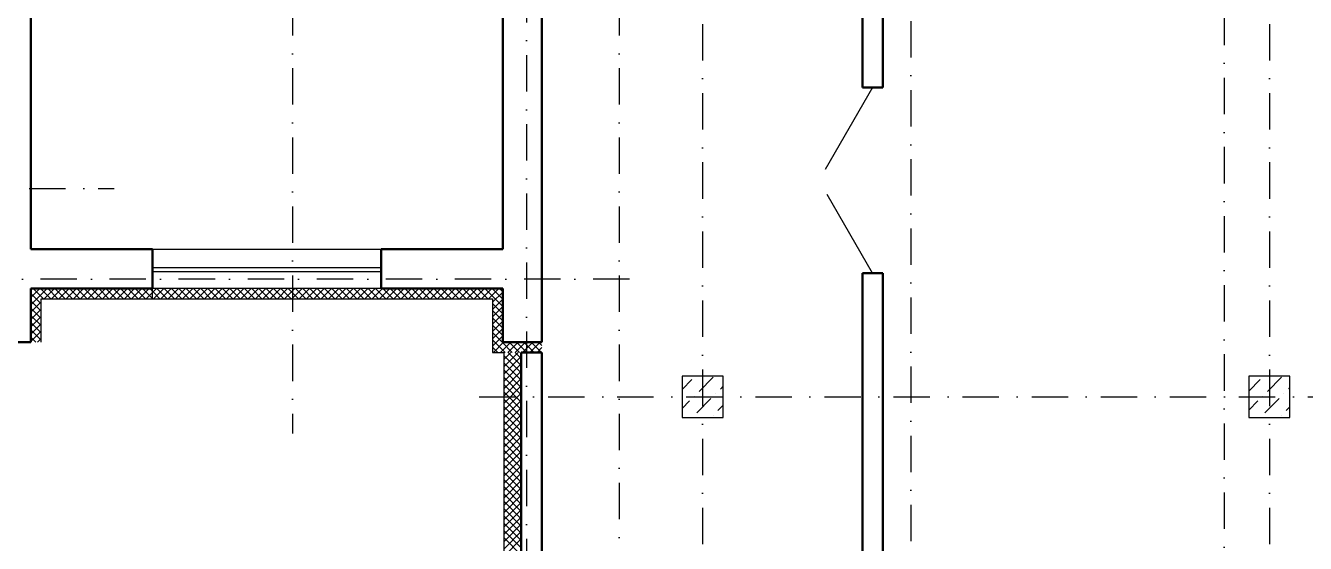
# Model space of a CAD drawing. Extents: x -1560602 to 321118, y -2308202 to -430103.
# Drawn here: x -1503020 to -1490599, y -2121637 to -2116615 of the extents above; entities that cross this region are included whole.
import ezdxf

# ---------------------------------------------------------------- set-up
doc = ezdxf.new("R2010")
doc.units = 0
doc.header["$MEASUREMENT"] = 0
doc.linetypes.add('Dot & Dashed', pattern=[670.277762, 352.777767, -176.388884, 0, -141.111112])
doc.linetypes.add('Штрихпунктирная', pattern=[0.670278, 0.352778, -0.176389, 0, -0.141111])
for name, color, linetype in [('Колонна', 7, 'CONTINUOUS'), ('колонна нижнего ряда', 1, 'CONTINUOUS'), ('Оси', 253, 'Dot & Dashed'), ('отделка', 240, 'CONTINUOUS'), ('Утеплитель', 6, 'CONTINUOUS')]:
    doc.layers.add(name, color=color, linetype=linetype)
doc.layers.add('стены', color=5, linetype='CONTINUOUS', lineweight=50)

msp = doc.modelspace()

# ---------------------------------------------------------------- linework, layer by layer
at = {"layer": 'Колонна', "color": 0, "linetype": 'Continuous'}
for p, q in [((-1496249.3, -2120014.8), (-1496649.3, -2120014.8)), ((-1496649.3, -2120014.8), (-1496649.3, -2120414.8)), ((-1496249.3, -2120414.8), (-1496249.3, -2120014.8)), ((-1490749.3, -2120014.8), (-1491149.3, -2120014.8)), ((-1491149.3, -2120014.8), (-1491149.3, -2120414.8)), ((-1490749.3, -2120414.8), (-1490749.3, -2120014.8)), ((-1496649.3, -2120414.8), (-1496249.3, -2120414.8)), ((-1496649.3, -2120414.8), (-1496249.3, -2120414.8)), ((-1491149.3, -2120414.8), (-1490749.3, -2120414.8))]:
    msp.add_line(p, q, dxfattribs=at)
at = {"layer": 'колонна нижнего ряда', "color": 0, "ltscale": 100}
for p, q in [((-1496649.3, -2120145), (-1496552.9, -2120048.6)), ((-1496483.9, -2120163.5), (-1496346, -2120025.6)), ((-1491149.3, -2120160.4), (-1491037.4, -2120048.6)), ((-1490968.5, -2120163.5), (-1490830.6, -2120025.6)), ((-1496323.1, -2120186.5), (-1496323.1, -2120186.5)), ((-1496277.1, -2120140.5), (-1496249.3, -2120112.7)), ((-1490807.6, -2120186.5), (-1490807.6, -2120186.5)), ((-1490761.7, -2120140.5), (-1490749.3, -2120128.1)), ((-1496649.3, -2120328.9), (-1496575.9, -2120255.4)), ((-1496529.9, -2120209.4), (-1496529.9, -2120209.4)), ((-1496506.9, -2120370.3), (-1496369, -2120232.4)), ((-1496300.1, -2120347.3), (-1496249.3, -2120296.6)), ((-1491149.3, -2120344.3), (-1491060.4, -2120255.4)), ((-1491014.5, -2120209.4), (-1491014.5, -2120209.4)), ((-1490991.5, -2120370.3), (-1490853.6, -2120232.4)), ((-1496346, -2120393.3), (-1496346, -2120393.3)), ((-1490830.6, -2120393.3), (-1490830.6, -2120393.3)), ((-1490784.7, -2120347.3), (-1490749.3, -2120312))]:
    msp.add_line(p, q, dxfattribs=at)
at = {"layer": 'Оси', "color": 0, "linetype": 'Штрихпунктирная', "lineweight": -3, "ltscale": 1000}
for p, q in [((-1500429.3, -2075464.8), (-1500429.3, -2120572.2)), ((-1497259.3, -2075464.8), (-1497259.3, -2128922.6)), ((-1491389.3, -2086954.8), (-1491389.3, -2129560.8)), ((-1494429.3, -2104503.8), (-1494429.3, -2132549.8)), ((-1498159.3, -2105504.8), (-1498159.3, -2128885.1)), ((-1496449.3, -2107214.8), (-1496449.3, -2132549.8)), ((-1490949.3, -2107214.8), (-1490949.3, -2129570.3)), ((-1556614.6, -2118194.8), (-1502159.3, -2118194.8)), ((-1497159.3, -2119074.8), (-1556614.5, -2119074.8)), ((-1498618.9, -2120214.8), (-1479114.3, -2120214.8))]:
    msp.add_line(p, q, dxfattribs=at)
at = {"layer": 'отделка', "color": 0, "ltscale": 100}
for p, q in [((-1494799.3, -2117214.8), (-1495259.3, -2118011.5)), ((-1494799.3, -2119014.8), (-1495239.3, -2118252.7)), ((-1501789.3, -2118784.8), (-1499569.3, -2118784.8)), ((-1501789.3, -2118960.1), (-1499569.3, -2118960.1)), ((-1501789.3, -2119000.1), (-1499569.3, -2119000.1)), ((-1499569.3, -2119164.8), (-1501789.3, -2119164.8))]:
    msp.add_line(p, q, dxfattribs=at)
at = {"layer": 'стены', "color": 0, "linetype": 'Continuous'}
for p, q in [((-1494899.3, -2106654.8), (-1494899.3, -2117214.8)), ((-1494699.3, -2117214.8), (-1494699.3, -2106654.8)), ((-1498009.3, -2118784.8), (-1498009.3, -2112384.5)), ((-1502969.3, -2117874.8), (-1502969.3, -2114194.5)), ((-1498389.3, -2114194.5), (-1498389.3, -2118784.8)), ((-1494899.3, -2117214.8), (-1494699.3, -2117214.8)), ((-1502969.3, -2117874.8), (-1502969.3, -2118384.8)), ((-1502969.3, -2118784.8), (-1502969.3, -2118384.8)), ((-1501789.3, -2118784.8), (-1502969.3, -2118784.8)), ((-1501789.3, -2119094.8), (-1501789.3, -2118784.8)), ((-1499569.3, -2119094.8), (-1499569.3, -2118784.8)), ((-1498389.3, -2118784.8), (-1499569.3, -2118784.8)), ((-1498009.3, -2119684.8), (-1498009.3, -2118784.8)), ((-1502969.3, -2119164.8), (-1502969.3, -2119684.8)), ((-1502969.3, -2119164.8), (-1501789.3, -2119164.8)), ((-1501789.3, -2119164.8), (-1501789.3, -2119094.8)), ((-1499569.3, -2119164.8), (-1499569.3, -2119094.8)), ((-1499569.3, -2119164.8), (-1499569.3, -2119094.8)), ((-1499569.3, -2119164.8), (-1498389.3, -2119164.8)), ((-1498389.3, -2119164.8), (-1498389.3, -2119684.8)), ((-1503349.3, -2119684.8), (-1502969.3, -2119684.8)), ((-1498389.3, -2119684.8), (-1498009.3, -2119684.8))]:
    msp.add_line(p, q, dxfattribs=at)
at = {"layer": 'стены', "color": 0, "ltscale": 100}
for p, q in [((-1494899.3, -2119014.8), (-1494699.3, -2119014.8)), ((-1494899.3, -2123314.8), (-1494899.3, -2119014.8)), ((-1494699.3, -2123314.8), (-1494699.3, -2119014.8)), ((-1498209.3, -2119784.8), (-1498209.3, -2123314.8)), ((-1498009.3, -2119784.8), (-1498209.3, -2119784.8)), ((-1498009.3, -2120214.8), (-1498009.3, -2119784.8)), ((-1498009.3, -2123314.8), (-1498009.3, -2120214.8))]:
    msp.add_line(p, q, dxfattribs=at)
at = {"layer": 'Утеплитель', "color": 0, "linetype": 'Continuous'}
for p, q in [((-1502969.3, -2119182.8), (-1502968.9, -2119182.4)), ((-1502968.9, -2119182.4), (-1502951.3, -2119164.8)), ((-1502869.3, -2119242.5), (-1502947, -2119164.8)), ((-1502930.2, -2119214.4), (-1502880.6, -2119164.8)), ((-1502869.3, -2119171.7), (-1502876.3, -2119164.8)), ((-1502869.3, -2119224.2), (-1502809.9, -2119164.8)), ((-1502776.3, -2119264.8), (-1502869.3, -2119171.7)), ((-1502839.2, -2119264.8), (-1502739.2, -2119164.8)), ((-1502705.5, -2119264.8), (-1502805.5, -2119164.8)), ((-1502768.5, -2119264.8), (-1502668.5, -2119164.8)), ((-1502634.8, -2119264.8), (-1502734.8, -2119164.8)), ((-1502697.8, -2119264.8), (-1502597.8, -2119164.8)), ((-1502564.1, -2119264.8), (-1502664.1, -2119164.8)), ((-1502627.1, -2119264.8), (-1502527.1, -2119164.8)), ((-1502493.4, -2119264.8), (-1502593.4, -2119164.8)), ((-1502556.4, -2119264.8), (-1502456.4, -2119164.8)), ((-1502422.7, -2119264.8), (-1502522.7, -2119164.8)), ((-1502485.6, -2119264.8), (-1502385.6, -2119164.8)), ((-1502352, -2119264.8), (-1502452, -2119164.8)), ((-1502414.9, -2119264.8), (-1502314.9, -2119164.8)), ((-1502281.3, -2119264.8), (-1502381.3, -2119164.8)), ((-1502344.2, -2119264.8), (-1502244.2, -2119164.8)), ((-1502210.6, -2119264.8), (-1502310.6, -2119164.8)), ((-1502273.5, -2119264.8), (-1502173.5, -2119164.8)), ((-1502139.9, -2119264.8), (-1502239.9, -2119164.8)), ((-1502202.8, -2119264.8), (-1502102.8, -2119164.8)), ((-1502069.2, -2119264.8), (-1502169.2, -2119164.8)), ((-1502132.1, -2119264.8), (-1502032.1, -2119164.8)), ((-1501998.4, -2119264.8), (-1502098.4, -2119164.8)), ((-1502061.4, -2119264.8), (-1501961.4, -2119164.8)), ((-1501927.7, -2119264.8), (-1502027.7, -2119164.8)), ((-1501990.7, -2119264.8), (-1501890.7, -2119164.8)), ((-1501857, -2119264.8), (-1501957, -2119164.8)), ((-1501920, -2119264.8), (-1501820, -2119164.8)), ((-1501789.3, -2119261.8), (-1501886.3, -2119164.8)), ((-1501789.3, -2119191.1), (-1501815.6, -2119164.8)), ((-1501789.3, -2119264.8), (-1501789.3, -2119164.8)), ((-1501789.3, -2119264.8), (-1501789.3, -2119164.8)), ((-1501789.3, -2119204.9), (-1501749.3, -2119164.8)), ((-1501715.6, -2119264.8), (-1501789.3, -2119191.1)), ((-1501778.5, -2119264.8), (-1501678.5, -2119164.8)), ((-1501644.9, -2119264.8), (-1501744.9, -2119164.8)), ((-1501707.8, -2119264.8), (-1501607.8, -2119164.8)), ((-1501574.2, -2119264.8), (-1501674.2, -2119164.8)), ((-1501637.1, -2119264.8), (-1501537.1, -2119164.8)), ((-1501503.5, -2119264.8), (-1501603.5, -2119164.8)), ((-1501566.4, -2119264.8), (-1501466.4, -2119164.8)), ((-1501432.8, -2119264.8), (-1501532.8, -2119164.8)), ((-1501495.7, -2119264.8), (-1501395.7, -2119164.8)), ((-1501362, -2119264.8), (-1501462, -2119164.8)), ((-1501425, -2119264.8), (-1501325, -2119164.8)), ((-1501291.3, -2119264.8), (-1501391.3, -2119164.8)), ((-1501354.3, -2119264.8), (-1501254.3, -2119164.8)), ((-1501220.6, -2119264.8), (-1501320.6, -2119164.8)), ((-1501283.6, -2119264.8), (-1501183.6, -2119164.8)), ((-1501149.9, -2119264.8), (-1501249.9, -2119164.8)), ((-1501212.9, -2119264.8), (-1501112.9, -2119164.8)), ((-1501079.2, -2119264.8), (-1501179.2, -2119164.8)), ((-1501142.1, -2119264.8), (-1501042.1, -2119164.8)), ((-1501008.5, -2119264.8), (-1501108.5, -2119164.8)), ((-1501071.4, -2119264.8), (-1500971.4, -2119164.8)), ((-1500937.8, -2119264.8), (-1501037.8, -2119164.8)), ((-1501000.7, -2119264.8), (-1500900.7, -2119164.8)), ((-1500867.1, -2119264.8), (-1500967.1, -2119164.8)), ((-1500930, -2119264.8), (-1500830, -2119164.8)), ((-1500796.4, -2119264.8), (-1500896.4, -2119164.8)), ((-1500859.3, -2119264.8), (-1500759.3, -2119164.8)), ((-1500725.6, -2119264.8), (-1500825.6, -2119164.8)), ((-1500788.6, -2119264.8), (-1500688.6, -2119164.8)), ((-1500654.9, -2119264.8), (-1500754.9, -2119164.8)), ((-1500717.9, -2119264.8), (-1500617.9, -2119164.8)), ((-1500584.2, -2119264.8), (-1500684.2, -2119164.8)), ((-1500647.2, -2119264.8), (-1500547.2, -2119164.8)), ((-1500513.5, -2119264.8), (-1500613.5, -2119164.8)), ((-1500576.5, -2119264.8), (-1500476.5, -2119164.8)), ((-1500442.8, -2119264.8), (-1500542.8, -2119164.8)), ((-1500505.7, -2119264.8), (-1500405.7, -2119164.8)), ((-1500372.1, -2119264.8), (-1500472.1, -2119164.8)), ((-1500435, -2119264.8), (-1500335, -2119164.8)), ((-1500301.4, -2119264.8), (-1500401.4, -2119164.8)), ((-1500364.3, -2119264.8), (-1500264.3, -2119164.8)), ((-1500230.7, -2119264.8), (-1500330.7, -2119164.8)), ((-1500293.6, -2119264.8), (-1500193.6, -2119164.8)), ((-1500160, -2119264.8), (-1500260, -2119164.8)), ((-1500222.9, -2119264.8), (-1500122.9, -2119164.8)), ((-1500089.3, -2119264.8), (-1500189.3, -2119164.8)), ((-1500152.2, -2119264.8), (-1500052.2, -2119164.8)), ((-1500018.5, -2119264.8), (-1500118.5, -2119164.8)), ((-1500081.5, -2119264.8), (-1499981.5, -2119164.8)), ((-1499947.8, -2119264.8), (-1500047.8, -2119164.8)), ((-1500010.8, -2119264.8), (-1499910.8, -2119164.8)), ((-1499877.1, -2119264.8), (-1499977.1, -2119164.8)), ((-1499940.1, -2119264.8), (-1499840.1, -2119164.8)), ((-1499806.4, -2119264.8), (-1499906.4, -2119164.8)), ((-1499869.4, -2119264.8), (-1499769.4, -2119164.8)), ((-1499735.7, -2119264.8), (-1499835.7, -2119164.8)), ((-1499798.6, -2119264.8), (-1499698.6, -2119164.8)), ((-1499665, -2119264.8), (-1499765, -2119164.8)), ((-1499727.9, -2119264.8), (-1499627.9, -2119164.8)), ((-1499594.3, -2119264.8), (-1499694.3, -2119164.8)), ((-1499657.2, -2119264.8), (-1499557.2, -2119164.8)), ((-1499523.6, -2119264.8), (-1499623.6, -2119164.8)), ((-1499586.5, -2119264.8), (-1499486.5, -2119164.8)), ((-1499452.9, -2119264.8), (-1499552.9, -2119164.8)), ((-1499515.8, -2119264.8), (-1499415.8, -2119164.8)), ((-1499382.1, -2119264.8), (-1499482.1, -2119164.8)), ((-1499445.1, -2119264.8), (-1499345.1, -2119164.8)), ((-1499311.4, -2119264.8), (-1499411.4, -2119164.8)), ((-1499374.4, -2119264.8), (-1499274.4, -2119164.8)), ((-1499240.7, -2119264.8), (-1499340.7, -2119164.8)), ((-1499303.7, -2119264.8), (-1499203.7, -2119164.8)), ((-1499170, -2119264.8), (-1499270, -2119164.8)), ((-1499233, -2119264.8), (-1499133, -2119164.8)), ((-1499099.3, -2119264.8), (-1499199.3, -2119164.8)), ((-1499162.2, -2119264.8), (-1499062.2, -2119164.8)), ((-1499028.6, -2119264.8), (-1499128.6, -2119164.8)), ((-1499091.5, -2119264.8), (-1498991.5, -2119164.8)), ((-1498957.9, -2119264.8), (-1499057.9, -2119164.8)), ((-1499020.8, -2119264.8), (-1498920.8, -2119164.8)), ((-1498887.2, -2119264.8), (-1498987.2, -2119164.8)), ((-1498950.1, -2119264.8), (-1498850.1, -2119164.8)), ((-1498816.5, -2119264.8), (-1498916.5, -2119164.8)), ((-1498879.4, -2119264.8), (-1498779.4, -2119164.8)), ((-1498745.7, -2119264.8), (-1498845.7, -2119164.8)), ((-1498808.7, -2119264.8), (-1498708.7, -2119164.8)), ((-1498675, -2119264.8), (-1498775, -2119164.8)), ((-1498738, -2119264.8), (-1498638, -2119164.8)), ((-1498604.3, -2119264.8), (-1498704.3, -2119164.8)), ((-1498667.3, -2119264.8), (-1498567.3, -2119164.8)), ((-1498533.6, -2119264.8), (-1498633.6, -2119164.8)), ((-1498596.6, -2119264.8), (-1498496.6, -2119164.8)), ((-1498476.1, -2119251.6), (-1498562.9, -2119164.8)), ((-1498525.9, -2119264.8), (-1498425.9, -2119164.8)), ((-1498440.8, -2119216.2), (-1498492.2, -2119164.8)), ((-1498405.4, -2119180.9), (-1498421.5, -2119164.8)), ((-1498389.3, -2119197), (-1498405.4, -2119180.9)), ((-1502917.7, -2119264.8), (-1502969.3, -2119213.2)), ((-1502969.3, -2119253.5), (-1502930.2, -2119214.4)), ((-1502969.3, -2119324.2), (-1502909.9, -2119264.8)), ((-1502869.3, -2119383.9), (-1502969.3, -2119283.9)), ((-1502969.3, -2119394.9), (-1502869.3, -2119294.9)), ((-1502869.3, -2119313.2), (-1502917.7, -2119264.8)), ((-1502909.9, -2119264.8), (-1502891.5, -2119246.4)), ((-1502891.5, -2119246.4), (-1502869.3, -2119224.2)), ((-1502847, -2119264.8), (-1502869.3, -2119242.5)), ((-1502869.3, -2119684.8), (-1502869.3, -2119264.8)), ((-1502869.3, -2119264.8), (-1501789.3, -2119264.8)), ((-1501849.3, -2119264.8), (-1501789.3, -2119204.9)), ((-1501786.3, -2119264.8), (-1501789.3, -2119261.8)), ((-1501789.3, -2119264.8), (-1498489.3, -2119264.8)), ((-1498489.3, -2119299), (-1498389.3, -2119199)), ((-1498489.3, -2119264.8), (-1498489.3, -2119784.8)), ((-1498489.3, -2119369.7), (-1498389.3, -2119269.7)), ((-1498389.3, -2119409.1), (-1498489.3, -2119309.1)), ((-1498389.3, -2119338.4), (-1498476.1, -2119251.6)), ((-1498389.3, -2119267.7), (-1498440.8, -2119216.2)), ((-1502869.3, -2119454.6), (-1502969.3, -2119354.6)), ((-1502969.3, -2119465.6), (-1502869.3, -2119365.6)), ((-1502869.3, -2119525.3), (-1502969.3, -2119425.3)), ((-1502969.3, -2119536.3), (-1502869.3, -2119436.3)), ((-1498489.3, -2119440.4), (-1498389.3, -2119340.4)), ((-1498389.3, -2119479.8), (-1498489.3, -2119379.8)), ((-1498489.3, -2119511.1), (-1498389.3, -2119411.1)), ((-1502869.3, -2119596), (-1502969.3, -2119496)), ((-1502969.3, -2119607), (-1502869.3, -2119507)), ((-1498389.3, -2119550.5), (-1498489.3, -2119450.5)), ((-1498489.3, -2119581.8), (-1498389.3, -2119481.8)), ((-1498389.3, -2119621.2), (-1498489.3, -2119521.2)), ((-1498489.3, -2119652.5), (-1498389.3, -2119552.5)), ((-1502869.3, -2119666.7), (-1502969.3, -2119566.7)), ((-1502969.3, -2119677.8), (-1502869.3, -2119577.8)), ((-1502921.9, -2119684.8), (-1502969.3, -2119637.4)), ((-1502905.6, -2119684.8), (-1502869.3, -2119648.5)), ((-1498392.9, -2119688.4), (-1498489.3, -2119591.9)), ((-1498489.3, -2119723.2), (-1498389.3, -2119623.2)), ((-1498428.2, -2119723.7), (-1498489.3, -2119662.7)), ((-1498480.2, -2119784.8), (-1498380.2, -2119684.8)), ((-1498409.5, -2119784.8), (-1498309.5, -2119684.8)), ((-1498296.5, -2119784.8), (-1498392.9, -2119688.4)), ((-1498338.7, -2119784.8), (-1498238.7, -2119684.8)), ((-1498225.7, -2119784.8), (-1498325.7, -2119684.8)), ((-1498268, -2119784.8), (-1498168, -2119684.8)), ((-1498155, -2119784.8), (-1498255, -2119684.8)), ((-1498197.3, -2119784.8), (-1498097.3, -2119684.8)), ((-1498084.3, -2119784.8), (-1498184.3, -2119684.8)), ((-1498126.6, -2119784.8), (-1498026.6, -2119684.8)), ((-1498013.6, -2119784.8), (-1498113.6, -2119684.8)), ((-1498009.3, -2119718.4), (-1498042.9, -2119684.8)), ((-1498463.6, -2119759.1), (-1498489.3, -2119733.4)), ((-1498489.3, -2119784.8), (-1498379.3, -2119784.8)), ((-1498437.9, -2119784.8), (-1498463.6, -2119759.1)), ((-1498367.2, -2119784.8), (-1498428.2, -2119723.7)), ((-1498379.3, -2119784.8), (-1498379.3, -2128174.8)), ((-1498379.3, -2119854.7), (-1498309.5, -2119784.8)), ((-1498379.3, -2119925.4), (-1498238.7, -2119784.8)), ((-1498209.3, -2119984.1), (-1498379.3, -2119814.1)), ((-1498209.3, -2119913.4), (-1498337.9, -2119784.8)), ((-1498209.3, -2119842.7), (-1498267.2, -2119784.8)), ((-1498055.9, -2119784.8), (-1498009.3, -2119738.2)), ((-1498379.3, -2119996.1), (-1498209.3, -2119826.1)), ((-1498209.3, -2120054.8), (-1498379.3, -2119884.8)), ((-1498379.3, -2120066.8), (-1498209.3, -2119896.8)), ((-1498209.3, -2120125.5), (-1498379.3, -2119955.5)), ((-1498379.3, -2120137.5), (-1498209.3, -2119967.5)), ((-1498209.3, -2120196.2), (-1498379.3, -2120026.2)), ((-1498379.3, -2120208.2), (-1498209.3, -2120038.2)), ((-1498209.3, -2120266.9), (-1498379.3, -2120096.9)), ((-1498379.3, -2120278.9), (-1498209.3, -2120108.9)), ((-1498209.3, -2120337.6), (-1498379.3, -2120167.6)), ((-1498379.3, -2120349.6), (-1498209.3, -2120179.6)), ((-1498209.3, -2120408.3), (-1498379.3, -2120238.3)), ((-1498379.3, -2120420.3), (-1498209.3, -2120250.3)), ((-1498209.3, -2120479.1), (-1498379.3, -2120309.1)), ((-1498379.3, -2120491.1), (-1498209.3, -2120321.1)), ((-1498209.3, -2120549.8), (-1498379.3, -2120379.8)), ((-1498379.3, -2120561.8), (-1498209.3, -2120391.8)), ((-1498209.3, -2120620.5), (-1498379.3, -2120450.5)), ((-1498379.3, -2120632.5), (-1498209.3, -2120462.5)), ((-1498209.3, -2120691.2), (-1498379.3, -2120521.2)), ((-1498379.3, -2120703.2), (-1498209.3, -2120533.2)), ((-1498209.3, -2120761.9), (-1498379.3, -2120591.9)), ((-1498379.3, -2120773.9), (-1498209.3, -2120603.9)), ((-1498209.3, -2120832.6), (-1498379.3, -2120662.6)), ((-1498379.3, -2120844.6), (-1498209.3, -2120674.6)), ((-1498209.3, -2120903.3), (-1498379.3, -2120733.3)), ((-1498379.3, -2120915.3), (-1498209.3, -2120745.3)), ((-1498209.3, -2120974), (-1498379.3, -2120804)), ((-1498379.3, -2120986), (-1498209.3, -2120816)), ((-1498209.3, -2121044.7), (-1498379.3, -2120874.7)), ((-1498379.3, -2121056.7), (-1498209.3, -2120886.7)), ((-1498209.3, -2121115.4), (-1498379.3, -2120945.4)), ((-1498379.3, -2121127.5), (-1498209.3, -2120957.5)), ((-1498209.3, -2121186.2), (-1498379.3, -2121016.2)), ((-1498379.3, -2121198.2), (-1498209.3, -2121028.2)), ((-1498209.3, -2121256.9), (-1498379.3, -2121086.9)), ((-1498379.3, -2121268.9), (-1498209.3, -2121098.9)), ((-1498209.3, -2121327.6), (-1498379.3, -2121157.6)), ((-1498379.3, -2121339.6), (-1498209.3, -2121169.6)), ((-1498209.3, -2121398.3), (-1498379.3, -2121228.3)), ((-1498379.3, -2121410.3), (-1498209.3, -2121240.3)), ((-1498209.3, -2121469), (-1498379.3, -2121299)), ((-1498379.3, -2121481), (-1498209.3, -2121311)), ((-1498209.3, -2121539.7), (-1498379.3, -2121369.7)), ((-1498379.3, -2121551.7), (-1498209.3, -2121381.7)), ((-1498209.3, -2121610.4), (-1498379.3, -2121440.4)), ((-1498379.3, -2121622.4), (-1498209.3, -2121452.4)), ((-1498209.3, -2121681.1), (-1498379.3, -2121511.1)), ((-1498379.3, -2121693.1), (-1498209.3, -2121523.1)), ((-1498209.3, -2121751.8), (-1498379.3, -2121581.8)), ((-1498379.3, -2121763.8), (-1498209.3, -2121593.8))]:
    msp.add_line(p, q, dxfattribs=at)

doc.saveas('drawing.dxf')
